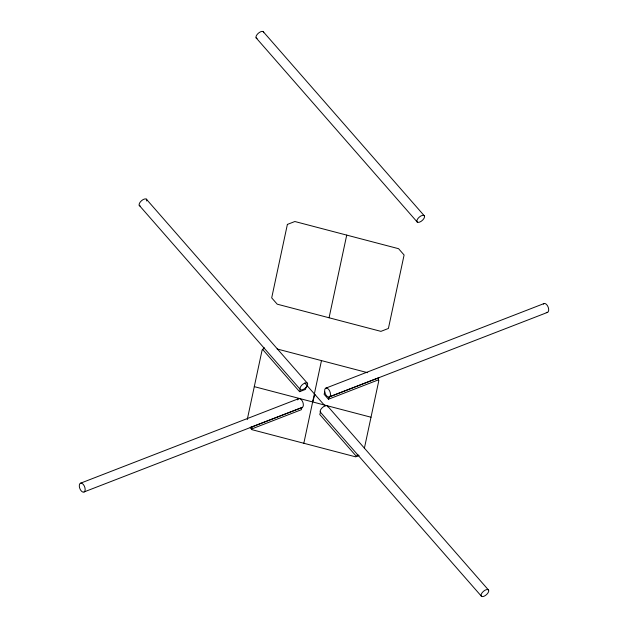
<?xml version="1.0" encoding="UTF-8"?>
<svg xmlns="http://www.w3.org/2000/svg" width="628" height="628" viewBox="0 0 628 628"><rect width="100%" height="100%" fill="white"/><g stroke="black" fill="none" stroke-linecap="round" stroke-linejoin="round"><path stroke-width="0.94" d="M247.251 419.606L262.135 349.914L262.826 349.647L263.705 347.637A4.757 2.253 -41.2 0 0 264.317 347.857M329.072 317.768L346.719 235.108M303.826 443.266L321.473 360.605M364.373 448.306L378.849 380.497L378.315 379.893L378.684 377.75M312.65 401.936L314.934 394.502M252.118 426.836L251.428 429.065L301.299 409.731L301.99 407.501L251.797 426.922A4.757 2.551 68.8 0 1 251.067 426.781M262.826 349.647L299.595 391.684L300.286 389.454L139.22 205.325A4.757 2.253 -41.2 0 1 142.964 199.68A4.757 2.253 -41.2 0 1 146.701 200.991M306.166 387.17L305.475 389.407L299.595 391.684M324.794 392.029L324.103 394.266L328.444 399.22L378.315 379.893M320.468 412.258L319.778 414.488L356.547 456.525L357.434 454.515A4.757 2.253 -41.2 0 0 358.046 454.727M328.444 399.22L329.135 396.99L379.006 377.664M80.345 483.277L298.543 398.702M325.689 388.198L543.879 303.622M84.121 491.991A4.757 2.551 68.8 0 0 83.241 484.384A4.757 2.551 68.8 0 0 79.34 486.527L79.568 487.705A4.757 2.551 68.8 0 0 83.469 492.164L302.311 407.415A4.757 2.551 68.8 0 0 302.115 400.735A4.757 2.551 68.8 0 0 297.672 399.91M329.457 396.904A4.757 2.551 68.8 0 0 328.577 389.297A4.757 2.551 68.8 0 0 324.676 391.448L324.911 392.618A4.757 2.551 68.8 0 0 328.813 397.077L547.655 312.336M359.075 455.543L355.684 456.854L251.969 429.678L250.187 427.644M301.668 407.588L302.311 407.415M277.16 348.995L367.678 372.71M254.293 386.644L371.007 417.228M304.839 383.104A4.757 2.253 -41.2 0 1 306.566 386.722L305.765 387.625A4.757 2.253 -41.2 0 1 300.474 389.674L300.09 389.234A4.757 2.253 -41.2 0 1 304.839 383.104L325.021 405.9M263.187 31.62L424.442 215.969A4.757 2.253 -41.2 0 1 419.692 222.1A4.757 2.253 -41.2 0 1 417.965 218.473A4.757 2.253 -41.2 0 1 424.442 215.969M263.705 32.695A4.757 2.253 -41.2 0 0 259.325 32.491A4.757 2.253 -41.2 0 0 256.083 37.821L417.345 222.171M327.376 405.829L488.631 590.179A4.757 2.253 -41.2 0 1 483.882 596.31A4.757 2.253 -41.2 0 1 482.155 592.691A4.757 2.253 -41.2 0 1 488.631 590.179M146.316 199.123L307.579 383.473M327.894 406.913A4.757 2.253 -41.2 0 0 323.514 406.701A4.757 2.253 -41.2 0 0 320.28 412.031L481.535 596.38M256.083 37.821L256.475 38.261A4.757 2.253 -41.2 0 0 257.088 38.481M320.28 412.031L320.665 412.478M139.22 205.325L139.604 205.772A4.757 2.253 -41.2 0 0 140.217 205.984M543.361 304.093A4.757 2.551 68.8 0 1 548.244 307.32A4.757 2.551 68.8 0 1 546.274 312.367M287.381 224.416L271.696 297.876L277.215 304.18L380.929 331.364L388.41 328.46L404.094 254.999L398.584 248.696L294.862 221.519L287.381 224.416"/></g></svg>
